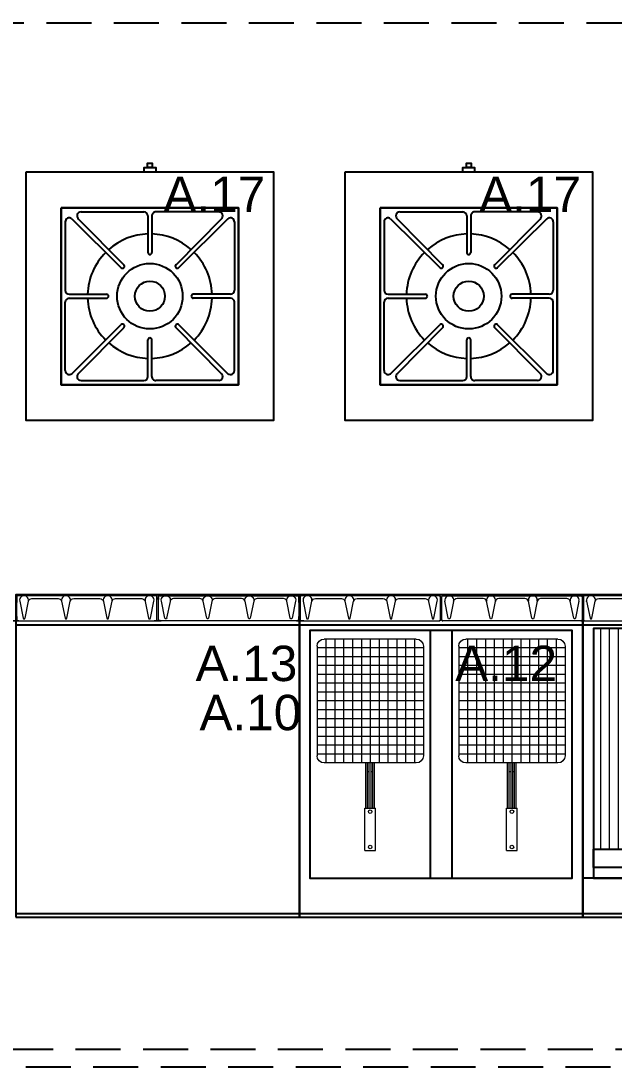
# Model space of a CAD drawing. Header units: millimetres. Extents: x -3516 to 33273, y -7531 to 724.
# Drawn here: x 3364.3 to 3531.8, y -2394 to -2098.5 of the extents above; entities that cross this region are included whole.
import ezdxf

# ---------------------------------------------------------------- set-up
doc = ezdxf.new("R2010")
doc.units = ezdxf.units.MM
doc.linetypes.add('DASHED', pattern=[19.05, 12.7, -6.35])
doc.layers.add('GRC- Yazı 1', color=3, linetype='Continuous', lineweight=20)
doc.layers.add('S2000-002 Çizgi', color=7, linetype='Continuous')
doc.layers.add('S2000-003 Kapı', color=3, linetype='Continuous')
doc.styles.add('ekp-yazı', font='arial.ttf', dxfattribs={"height": 10})

# ---------------------------------------------------------------- blocks, each defined once
blk = doc.blocks.new('A$C2C312901')
at = {"layer": 'S2000-002 Çizgi', "linetype": 'Continuous', "lineweight": 0}
for p, q in [((39.55, 90.8), (0.45, 90.8)), ((1.06, 89.25), (2.06, 84.41)), ((2.55, 84.43), (3.54, 89.23)), ((4.51, 90), (11.89, 90)), ((12.86, 89.25), (13.86, 84.41)), ((14.35, 84.43), (15.33, 89.21)), ((16.31, 90), (23.69, 90)), ((24.68, 89.16), (25.66, 84.41)), ((26.15, 84.43), (27.13, 89.21)), ((28.11, 90), (35.49, 90)), ((36.48, 89.16), (37.46, 84.41)), ((37.95, 84.43), (38.93, 89.21)), ((40.45, 90.8), (79.55, 90.8)), ((42.05, 84.43), (41.07, 89.21)), ((43.52, 89.16), (42.55, 84.41)), ((51.89, 90), (44.51, 90)), ((53.85, 84.43), (52.87, 89.21)), ((55.32, 89.16), (54.35, 84.41)), ((63.69, 90), (56.31, 90)), ((65.65, 84.43), (64.67, 89.21)), ((67.14, 89.25), (66.15, 84.41)), ((75.49, 90), (68.11, 90)), ((77.45, 84.43), (76.46, 89.23)), ((78.94, 89.25), (77.95, 84.41)), ((5, 81.5), (5, 19.2)), ((7.5, 81.5), (7.5, 19.2)), ((10, 81.5), (10, 19.2)), ((12.5, 81.5), (12.5, 19.2)), ((15, 81.5), (15, 19.2)), ((17.5, 81.5), (17.5, 19.2)), ((20, 81.5), (20, 19.2)), ((22.5, 81.5), (22.5, 19.2)), ((25, 81.5), (25, 19.2)), ((27.5, 81.5), (27.5, 19.2)), ((30, 81.5), (30, 19.2)), ((32.5, 81.5), (32.5, 19.2)), ((35, 81.5), (35, 19.2)), ((37.5, 81.5), (37.5, 19.2)), ((40, 81.5), (40, 19.2)), ((41.61, 17.6), (38.39, 17.6)), ((38.39, 15.6), (41.61, 15.6))]:
    blk.add_line(p, q, dxfattribs=at)
at = {"layer": 'S2000-002 Çizgi'}
for points in [[(0, 0), (80, 0), (80, 91), (0, 91)], [(0, 1), (80, 1), (80, 82.5), (0, 82.5)], [(3, 11), (77, 11), (77, 81.5), (3, 81.5)], [(77, 14), (3, 14), (3, 19.2), (77, 19.2)], [(0, 1), (80, 1), (80, 11), (0, 11)]]:
    blk.add_lwpolyline(points, close=True, dxfattribs=at)
at = {"layer": 'S2000-002 Çizgi', "linetype": 'Continuous', "lineweight": 0}
for centre, radius, start, end in [((2.3, 89.54), 1.27, 346.4206, 193.5794), ((14.1, 89.54), 1.27, 346.4206, 193.5794), ((25.91, 89.54), 1.27, 346.4206, 193.5794), ((37.71, 89.54), 1.27, 346.4206, 193.5794), ((38.39, 16.6), 1, 90.006, 270.2139)]:
    blk.add_arc(centre, radius, start, end, dxfattribs=at)
at = {"layer": 'S2000-002 Çizgi', "linetype": 'Continuous', "lineweight": 0, "extrusion": (0, 0, -1)}
for centre, radius, start, end in [((-42.29, 89.54), 1.27, 346.4206, 193.5794), ((-54.09, 89.54), 1.27, 346.4206, 193.5794), ((-65.9, 89.54), 1.27, 346.4206, 193.5794), ((-77.7, 89.54), 1.27, 346.4206, 193.5794), ((-41.61, 16.6), 1, 90.006, 270.2139)]:
    blk.add_arc(centre, radius, start, end, dxfattribs=at)
for centre, major_axis, start_param, end_param in [((4.51, 89), (1, 0), 3.371293, 4.712389), ((11.89, 89), (1, 0), 4.712389, 6.0355), ((16.31, 89), (1, 0), 3.349747, 4.712389), ((23.69, 89), (1, 0), 4.712389, 6.124448), ((28.11, 89), (1, 0), 3.349747, 4.712389), ((35.49, 89), (1, 0), 4.712389, 6.124448), ((42.3, 84.46), (-0.25, 0), 3.344893, 6.16625), ((54.1, 84.46), (-0.25, 0), 3.344893, 6.16625), ((65.9, 84.46), (-0.25, 0), 3.344906, 6.16625), ((77.7, 84.46), (-0.25, 0), 3.344804, 6.16625)]:
    blk.add_ellipse(centre, major_axis=major_axis, ratio=0.999997, start_param=start_param, end_param=end_param, dxfattribs=at)
at = {"layer": 'S2000-002 Çizgi', "linetype": 'Continuous', "lineweight": 0}
for centre, major_axis, start_param, end_param in [((44.51, 89), (-1, 0), 4.712389, 6.124448), ((51.89, 89), (-1, 0), 3.349747, 4.712389), ((56.31, 89), (-1, 0), 4.712389, 6.124448), ((63.69, 89), (-1, 0), 3.349747, 4.712389), ((68.11, 89), (-1, 0), 4.712389, 6.0355), ((75.49, 89), (-1, 0), 3.371293, 4.712389), ((2.3, 84.46), (0.25, 0), 3.344804, 6.16625), ((14.1, 84.46), (0.25, 0), 3.344906, 6.16625), ((25.9, 84.46), (0.25, 0), 3.344893, 6.16625), ((37.7, 84.46), (0.25, 0), 3.344893, 6.16625)]:
    blk.add_ellipse(centre, major_axis=major_axis, ratio=0.999997, start_param=start_param, end_param=end_param, dxfattribs=at)
for points, weights, knots in [([(0.2, 83.9), (0.2, 83.7), (0.4, 83.7), (20, 83.7), (39.6, 83.7), (39.8, 83.7), (39.8, 83.9), (39.8, 87.25), (39.8, 90.6), (39.8, 90.8), (39.6, 90.8), (39.58, 90.8), (39.56, 90.8)], [1, 0.707748873271, 1, 1, 1, 0.707106781187, 1, 1, 1, 0.707106781187, 1, 1, 1], [0, 0, 0, 0.166667, 0.166667, 0.333333, 0.333333, 0.5, 0.5, 0.666667, 0.666667, 0.833333, 0.833333, 1, 1, 1]), ([(0.45, 90.8), (0.43, 90.8), (0.4, 90.8), (0.2, 90.8), (0.2, 90.6), (0.2, 90.6), (0.2, 90.6), (0.2, 87.25), (0.2, 83.9), (0.2, 83.9), (0.2, 83.9)], [1, 1, 1, 0.707106781187, 1, 1, 1, 1, 1, 0.999999587343, 1], [0, 0, 0, 0.2, 0.2, 0.4, 0.4, 0.6, 0.6, 0.8, 0.8, 1, 1, 1]), ([(79.8, 83.9), (79.8, 83.7), (79.6, 83.7), (60, 83.7), (40.4, 83.7), (40.2, 83.7), (40.2, 83.9), (40.2, 87.25), (40.2, 90.6), (40.2, 90.8), (40.4, 90.8), (40.42, 90.8), (40.44, 90.8)], [1, 0.707748873271, 1, 1, 1, 0.707106781187, 1, 1, 1, 0.707106781187, 1, 1, 1], [0, 0, 0, 0.166667, 0.166667, 0.333333, 0.333333, 0.5, 0.5, 0.666667, 0.666667, 0.833333, 0.833333, 1, 1, 1]), ([(79.55, 90.8), (79.58, 90.8), (79.6, 90.8), (79.8, 90.8), (79.8, 90.6), (79.8, 90.6), (79.8, 90.6), (79.8, 87.25), (79.8, 83.9), (79.8, 83.9), (79.8, 83.9)], [1, 1, 1, 0.707106781187, 1, 1, 1, 1, 1, 0.999999587343, 1], [0, 0, 0, 0.2, 0.2, 0.4, 0.4, 0.6, 0.6, 0.8, 0.8, 1, 1, 1])]:
    blk.add_rational_spline(points, weights, degree=2, knots=knots, dxfattribs=at)
for p in [(1.06, 89.25), (78.94, 89.25)]:
    blk.add_point(p, dxfattribs=at)
blk = doc.blocks.new('A$C6BBD115A')
at = {"layer": 'S2000-002 Çizgi', "linetype": 'Continuous', "lineweight": 0}
for p, q in [((39.5, 90.8), (0.45, 90.8)), ((1.06, 89.25), (1.06, 89.24)), ((1.06, 89.24), (2.05, 84.41)), ((2.55, 84.43), (3.54, 89.23)), ((4.51, 90), (11.89, 90)), ((12.86, 89.24), (13.85, 84.41)), ((14.35, 84.43), (15.33, 89.21)), ((16.31, 90), (23.69, 90)), ((24.68, 89.16), (25.65, 84.41)), ((26.15, 84.43), (27.13, 89.21)), ((28.11, 90), (35.49, 90)), ((36.48, 89.16), (37.45, 84.41)), ((37.95, 84.43), (38.93, 89.21)), ((40.5, 90.8), (79.55, 90.8)), ((42.05, 84.43), (41.07, 89.21)), ((43.52, 89.16), (42.55, 84.41)), ((51.89, 90), (44.51, 90)), ((53.85, 84.43), (52.87, 89.21)), ((55.32, 89.16), (54.35, 84.41)), ((63.69, 90), (56.31, 90)), ((65.65, 84.43), (64.67, 89.21)), ((67.14, 89.24), (66.15, 84.41)), ((75.49, 90), (68.11, 90)), ((77.45, 84.43), (76.46, 89.23)), ((78.94, 89.24), (77.95, 84.41)), ((78.94, 89.25), (78.94, 89.24)), ((33, 78.55), (7, 78.55)), ((7.5, 78.55), (7.5, 43.55)), ((10, 78.55), (10, 43.55)), ((12.5, 78.55), (12.5, 43.55)), ((15, 78.55), (15, 43.55)), ((17.5, 78.55), (17.5, 43.55)), ((20, 78.55), (20, 43.55)), ((22.5, 78.55), (22.5, 43.55)), ((25, 78.55), (25, 43.55)), ((27.5, 78.55), (27.5, 43.55)), ((30, 78.55), (30, 43.55)), ((32.5, 78.55), (32.5, 43.55)), ((73, 78.55), (47, 78.55)), ((47.5, 78.55), (47.5, 43.55)), ((50, 78.55), (50, 43.55)), ((52.5, 78.55), (52.5, 43.55)), ((55, 78.55), (55, 43.55)), ((57.5, 78.55), (57.5, 43.55)), ((60, 78.55), (60, 43.55)), ((62.5, 78.55), (62.5, 43.55)), ((65, 78.55), (65, 43.55)), ((67.5, 78.55), (67.5, 43.55)), ((70, 78.55), (70, 43.55)), ((72.5, 78.55), (72.5, 43.55)), ((5, 76.55), (5, 45.55)), ((35, 76.05), (5, 76.05)), ((35, 76.55), (35, 45.55)), ((45, 76.55), (45, 45.55)), ((75, 76.05), (45, 76.05)), ((75, 76.55), (75, 45.55)), ((35, 73.55), (5, 73.55)), ((35, 71.05), (5, 71.05)), ((75, 73.55), (45, 73.55)), ((75, 71.05), (45, 71.05)), ((35, 68.55), (5, 68.55)), ((75, 68.55), (45, 68.55)), ((35, 66.05), (5, 66.05)), ((75, 66.05), (45, 66.05)), ((35, 63.55), (5, 63.55)), ((75, 63.55), (45, 63.55)), ((35, 61.05), (5, 61.05)), ((75, 61.05), (45, 61.05)), ((35, 58.55), (5, 58.55)), ((75, 58.55), (45, 58.55)), ((35, 56.05), (5, 56.05)), ((35, 53.55), (5, 53.55)), ((75, 56.05), (45, 56.05)), ((75, 53.55), (45, 53.55)), ((35, 51.05), (5, 51.05)), ((75, 51.05), (45, 51.05)), ((35, 48.55), (5, 48.55)), ((75, 48.55), (45, 48.55)), ((35, 46.05), (5, 46.05)), ((75, 46.05), (45, 46.05)), ((33, 43.55), (7, 43.55)), ((18.75, 30.8), (18.75, 43.55)), ((19.25, 30.8), (19.25, 43.55)), ((19.75, 30.8), (19.75, 43.55)), ((20.25, 30.8), (20.25, 43.55)), ((20.75, 30.8), (20.75, 43.55)), ((21.25, 30.8), (21.25, 43.55)), ((73, 43.55), (47, 43.55)), ((58.75, 30.8), (58.75, 43.55)), ((59.25, 30.8), (59.25, 43.55)), ((59.75, 30.8), (59.75, 43.55)), ((60.25, 30.8), (60.25, 43.55)), ((60.75, 30.8), (60.75, 43.55)), ((61.25, 30.8), (61.25, 43.55)), ((19.75, 41), (19.25, 41)), ((20.75, 41), (20.25, 41)), ((59.75, 41), (59.25, 41)), ((60.75, 41), (60.25, 41)), ((18.5, 30.8), (21.5, 30.8)), ((18.5, 18.8), (18.5, 30.8)), ((21.5, 18.8), (21.5, 30.8)), ((58.5, 30.8), (61.5, 30.8)), ((58.5, 18.8), (58.5, 30.8)), ((61.5, 18.8), (61.5, 30.8)), ((18.5, 18.8), (21.5, 18.8)), ((58.5, 18.8), (61.5, 18.8))]:
    blk.add_line(p, q, dxfattribs=at)
at = {"layer": 'S2000-002 Çizgi'}
for points in [[(0, 0), (80, 0), (80, 91), (0, 91)], [(80, 82.5), (0, 82.5), (0, 1), (80, 1)], [(3, 11), (77, 11), (77, 81), (3, 81)], [(37, 81), (3, 81), (3, 11), (37, 11)], [(43, 11), (77, 11), (77, 81), (43, 81)]]:
    blk.add_lwpolyline(points, close=True, dxfattribs=at)
at = {"layer": 'S2000-002 Çizgi', "linetype": 'Continuous', "lineweight": 0, "flags": 128}
for points in [[(0.2, 90.6), (0.2, 83.9)], [(0.45, 90.8), (0.4, 90.8)], [(39.8, 83.9), (39.8, 90.5)], [(40.2, 83.9), (40.2, 90.5)], [(79.55, 90.8), (79.6, 90.8)], [(79.8, 90.6), (79.8, 83.9)], [(0.4, 83.7), (39.6, 83.7)], [(79.6, 83.7), (40.4, 83.7)]]:
    blk.add_lwpolyline(points, dxfattribs=at)
at = {"layer": 'S2000-002 Çizgi', "linetype": 'Continuous', "lineweight": 0}
for centre in [(20, 29.8), (60, 29.8), (20, 19.8), (60, 19.8)]:
    blk.add_circle(centre, 0.5, dxfattribs=at)
for centre in [(2.3, 89.54), (14.1, 89.54), (25.91, 89.54), (37.71, 89.54), (42.31, 89.54), (54.11, 89.54), (65.91, 89.54), (77.7, 89.54)]:
    blk.add_arc(centre, 1.27, 346.4206, 193.5794, dxfattribs=at)
at = {"layer": 'S2000-002 Çizgi', "linetype": 'Continuous', "lineweight": 0, "extrusion": (0, 0, -1)}
for centre, radius, start, end in [((-39.5, 90.5), 0.3, 90, 180), ((-40.5, 90.5), 0.3, 0, 90), ((-7, 76.55), 2, 0, 90), ((-33, 76.55), 2, 90, 180), ((-47, 76.55), 2, 0, 90), ((-73, 76.55), 2, 90, 180), ((-7, 45.55), 2, 270, 0), ((-33, 45.55), 2, 180, 270), ((-47, 45.55), 2, 270, 0), ((-73, 45.55), 2, 180, 270)]:
    blk.add_arc(centre, radius, start, end, dxfattribs=at)
at = {"layer": 'S2000-002 Çizgi', "linetype": 'Continuous', "lineweight": 0}
for centre, major_axis, start_param, end_param in [((0.4, 90.6), (-0.2, 0), 4.712389, 6.283185), ((44.51, 89), (-1, 0), 4.712389, 6.124448), ((51.89, 89), (-1, 0), 3.349747, 4.712389), ((56.31, 89), (-1, 0), 4.712389, 6.124448), ((63.69, 89), (-1, 0), 3.349747, 4.712389), ((68.11, 89), (-1, 0), 4.712389, 6.0355), ((75.49, 89), (-1, 0), 3.371293, 4.712389), ((0.4, 83.9), (-0.2, 0), 0, 1.570796), ((2.3, 84.46), (0.25, 0), 3.344804, 6.16625), ((14.1, 84.46), (0.25, 0), 3.344906, 6.16625), ((25.9, 84.46), (0.25, 0), 3.344893, 6.16625), ((37.7, 84.46), (0.25, 0), 3.344893, 6.16625), ((39.6, 83.9), (0.2, 0), 4.712389, 6.283185)]:
    blk.add_ellipse(centre, major_axis=major_axis, ratio=0.999997, start_param=start_param, end_param=end_param, dxfattribs=at)
at = {"layer": 'S2000-002 Çizgi', "linetype": 'Continuous', "lineweight": 0, "extrusion": (0, 0, -1)}
for centre, major_axis, start_param, end_param in [((4.51, 89), (1, 0), 3.371293, 4.712389), ((11.89, 89), (1, 0), 4.712389, 6.0355), ((16.31, 89), (1, 0), 3.349747, 4.712389), ((23.69, 89), (1, 0), 4.712389, 6.124448), ((28.11, 89), (1, 0), 3.349747, 4.712389), ((35.49, 89), (1, 0), 4.712389, 6.124448), ((79.6, 90.6), (0.2, 0), 4.712389, 6.283185), ((40.4, 83.9), (-0.2, 0), 4.712389, 6.283185), ((42.3, 84.46), (-0.25, 0), 3.344893, 6.16625), ((54.1, 84.46), (-0.25, 0), 3.344893, 6.16625), ((65.9, 84.46), (-0.25, 0), 3.344906, 6.16625), ((77.7, 84.46), (-0.25, 0), 3.344804, 6.16625), ((79.6, 83.9), (0.2, 0), 0, 1.570796)]:
    blk.add_ellipse(centre, major_axis=major_axis, ratio=0.999997, start_param=start_param, end_param=end_param, dxfattribs=at)
at = {"layer": 'S2000-002 Çizgi', "linetype": 'Continuous', "lineweight": 0}
for p in [(0.2, 90.6), (0.4, 90.8), (79.6, 90.8), (79.8, 90.6), (0.2, 83.9), (0.4, 83.7), (39.6, 83.7), (39.8, 83.9), (40.2, 83.9), (40.4, 83.7), (79.6, 83.7), (79.8, 83.9)]:
    blk.add_point(p, dxfattribs=at)
blk = doc.blocks.new('A$C74724A35')
at = {"layer": 'S2000-002 Çizgi', "linetype": 'Continuous', "lineweight": 0}
for p, q in [((39.55, 90.8), (0.45, 90.8)), ((1.06, 89.25), (1.06, 89.24)), ((1.06, 89.24), (2.06, 84.41)), ((2.55, 84.43), (3.54, 89.23)), ((4.51, 90), (11.89, 90)), ((12.86, 89.24), (13.86, 84.41)), ((14.35, 84.43), (15.33, 89.21)), ((16.31, 90), (23.69, 90)), ((24.68, 89.16), (25.66, 84.41)), ((26.15, 84.43), (27.13, 89.21)), ((28.11, 90), (35.49, 90)), ((36.48, 89.16), (37.46, 84.41)), ((37.95, 84.43), (38.93, 89.21)), ((40.45, 90.8), (79.55, 90.8)), ((42.05, 84.43), (41.07, 89.21)), ((43.52, 89.16), (42.54, 84.41)), ((51.89, 90), (44.51, 90)), ((53.85, 84.43), (52.87, 89.21)), ((55.32, 89.16), (54.34, 84.41)), ((63.69, 90), (56.31, 90)), ((65.65, 84.43), (64.67, 89.21)), ((67.14, 89.24), (66.14, 84.41)), ((75.49, 90), (68.11, 90)), ((77.45, 84.43), (76.46, 89.23)), ((78.94, 89.24), (77.94, 84.41)), ((78.94, 89.25), (78.94, 89.24))]:
    blk.add_line(p, q, dxfattribs=at)
at = {"layer": 'S2000-002 Çizgi'}
for points in [[(0, 0), (80, 0), (80, 91), (0, 91)], [(80, 82.5), (0, 82.5), (0, 1), (80, 1)]]:
    blk.add_lwpolyline(points, close=True, dxfattribs=at)
at = {"layer": 'S2000-002 Çizgi', "linetype": 'Continuous', "lineweight": 0}
for centre, radius, start, end in [((2.3, 89.53), 1.27, 346.4206, 193.5794), ((14.1, 89.5), 1.27, 346.4206, 193.5794), ((25.9, 89.5), 1.27, 346.4206, 193.5794), ((37.7, 89.5), 1.27, 346.4206, 193.5794), ((40.4, 90.6), 0.2, 90, 180)]:
    blk.add_arc(centre, radius, start, end, dxfattribs=at)
at = {"layer": 'S2000-002 Çizgi', "linetype": 'Continuous', "lineweight": 0, "extrusion": (0, 0, -1)}
for centre, radius, start, end in [((-39.6, 90.6), 0.2, 90, 180), ((-42.3, 89.5), 1.27, 346.4206, 193.5794), ((-54.1, 89.5), 1.27, 346.4206, 193.5794), ((-65.9, 89.5), 1.27, 346.4206, 193.5794), ((-77.7, 89.53), 1.27, 346.4206, 193.5794)]:
    blk.add_arc(centre, radius, start, end, dxfattribs=at)
for centre, major_axis, start_param, end_param in [((4.51, 89), (1, 0), 3.371293, 4.712389), ((11.89, 89), (1, 0), 4.712389, 6.0355), ((16.31, 89), (1, 0), 3.349747, 4.712389), ((23.69, 89), (1, 0), 4.712389, 6.124448), ((28.11, 89), (1, 0), 3.349747, 4.712389), ((35.49, 89), (1, 0), 4.712389, 6.124448), ((42.3, 84.46), (-0.25, 0), 3.344893, 6.16625), ((54.1, 84.46), (-0.25, 0), 3.344893, 6.16625), ((65.9, 84.46), (-0.25, 0), 3.344906, 6.16625), ((77.7, 84.46), (-0.25, 0), 3.344804, 6.16625)]:
    blk.add_ellipse(centre, major_axis=major_axis, ratio=0.999997, start_param=start_param, end_param=end_param, dxfattribs=at)
at = {"layer": 'S2000-002 Çizgi', "linetype": 'Continuous', "lineweight": 0}
for centre, major_axis, start_param, end_param in [((44.51, 89), (-1, 0), 4.712389, 6.124448), ((51.89, 89), (-1, 0), 3.349747, 4.712389), ((56.31, 89), (-1, 0), 4.712389, 6.124448), ((63.69, 89), (-1, 0), 3.349747, 4.712389), ((68.11, 89), (-1, 0), 4.712389, 6.0355), ((75.49, 89), (-1, 0), 3.371293, 4.712389), ((2.3, 84.46), (0.25, 0), 3.344804, 6.16625), ((14.1, 84.46), (0.25, 0), 3.344906, 6.16625), ((25.9, 84.46), (0.25, 0), 3.344893, 6.16625), ((37.7, 84.46), (0.25, 0), 3.344893, 6.16625)]:
    blk.add_ellipse(centre, major_axis=major_axis, ratio=0.999997, start_param=start_param, end_param=end_param, dxfattribs=at)
for points in [[(0.45, 90.8), (0.42, 90.8), (0.4, 90.8), (0.4, 90.8), (0.4, 90.8), (0.2, 90.8), (0.2, 90.6), (0.2, 90.6), (0.2, 90.6), (0.2, 90.6), (0.2, 90.6), (0.2, 87.25), (0.2, 83.9), (0.2, 83.9), (0.2, 83.9), (0.2, 83.7), (0.4, 83.7), (0.4, 83.7), (0.4, 83.7), (20, 83.7), (39.6, 83.7), (39.6, 83.7), (39.6, 83.7), (39.8, 83.7), (39.8, 83.9), (39.8, 83.9), (39.8, 83.9), (39.8, 87.25), (39.8, 90.6), (39.8, 90.6), (39.8, 90.6), (39.8, 90.6), (39.8, 90.6)], [(79.55, 90.8), (79.57, 90.8), (79.6, 90.8), (79.6, 90.8), (79.6, 90.8), (79.8, 90.8), (79.8, 90.6), (79.8, 90.6), (79.8, 90.6), (79.8, 90.6), (79.8, 90.6), (79.8, 87.25), (79.8, 83.9), (79.8, 83.9), (79.8, 83.9), (79.8, 83.7), (79.6, 83.7), (79.6, 83.7), (79.6, 83.7), (60, 83.7), (40.4, 83.7), (40.4, 83.7), (40.4, 83.7), (40.2, 83.7), (40.2, 83.9), (40.2, 83.9), (40.2, 83.9), (40.2, 87.25), (40.2, 90.6), (40.2, 90.6), (40.2, 90.6), (40.2, 90.6), (40.2, 90.6)]]:
    blk.add_rational_spline(points, [1, 1, 1, 1, 1, 0.707106781187, 1, 1, 1, 1, 1, 1, 1, 1, 1, 0.707106781187, 1, 1, 1, 1, 1, 1, 1, 0.707106781187, 1, 1, 1, 1, 1, 1, 1, 0.999999944177, 1], degree=2, knots=[0, 0, 0, 0.0625, 0.0625, 0.125, 0.125, 0.1875, 0.1875, 0.25, 0.25, 0.3125, 0.3125, 0.375, 0.375, 0.4375, 0.4375, 0.5, 0.5, 0.5625, 0.5625, 0.625, 0.625, 0.6875, 0.6875, 0.75, 0.75, 0.8125, 0.8125, 0.875, 0.875, 0.9375, 0.9375, 1, 1, 1], dxfattribs=at)
blk = doc.blocks.new('A$C3D1D0F42')
at = {"layer": 'S2000-002 Çizgi'}
for p, q in [((60, 12.62), (60, 62.62)), ((12.96, 59.52), (26.92, 45.65)), ((14.86, 59.43), (27.62, 46.53)), ((15.57, 61.43), (33.31, 61.43)), ((34.44, 60.31), (34.44, 49.97)), ((35.56, 60.31), (35.56, 49.97)), ((54.43, 61.43), (36.69, 61.43)), ((55.14, 59.43), (42.38, 46.53)), ((57.04, 59.52), (43.08, 45.65)), ((11.13, 58.64), (11.13, 39.31)), ((58.87, 58.64), (58.87, 39.31)), ((27.71, 45.73), (27.71, 45.73)), ((42.29, 45.73), (42.29, 45.73)), ((11.13, 16.61), (11.13, 35.94)), ((12.25, 38.19), (22.76, 38.19)), ((12.25, 37.06), (22.76, 37.06)), ((12.25, 37.06), (22.76, 37.06)), ((57.75, 38.19), (47.24, 38.19)), ((57.75, 37.06), (47.24, 37.06)), ((57.75, 37.06), (47.24, 37.06)), ((58.87, 16.61), (58.87, 35.94)), ((12.96, 15.73), (26.92, 29.6)), ((57.04, 15.73), (43.08, 29.6)), ((14.86, 15.82), (27.62, 28.72)), ((27.71, 29.51), (27.71, 29.51)), ((42.29, 29.51), (42.29, 29.51)), ((55.14, 15.82), (42.38, 28.72)), ((34.44, 14.94), (34.44, 25.28)), ((35.56, 14.94), (35.56, 25.28)), ((10, 12.62), (60, 12.62)), ((15.57, 13.82), (33.31, 13.82)), ((54.43, 13.82), (36.69, 13.82))]:
    blk.add_line(p, q, dxfattribs=at)
for points in [[(70, 2.62), (70, 72.62), (0, 72.62), (0, 2.62)], [(60, 12.62), (60, 62.62), (10, 62.62), (10, 12.62)], [(60, 12.62), (10, 12.62), (10, 62.62), (60, 62.62)], [(60, 12.62), (10, 12.62), (10, 62.62), (60, 62.62)], [(33.36, 2.62), (36.64, 2.62), (36.64, 1.31), (33.36, 1.31)], [(34.34, 1.31), (35.66, 1.31), (35.66, 0), (34.34, 0)]]:
    blk.add_lwpolyline(points, close=True, dxfattribs=at)
for radius in [9.25, 4.25]:
    blk.add_circle((35, 37.62), radius, dxfattribs=at)
for centre, radius, start, end in [((12.25, 58.64), 1.13, 51.148, 180), ((15.57, 60.31), 1.13, 90, 231.148), ((33.31, 60.31), 1.13, 360, 90), ((36.69, 60.31), 1.13, 90, 180), ((54.43, 60.31), 1.13, 308.852, 90), ((57.75, 58.64), 1.13, 360, 128.852), ((35, 37.62), 17.58, 91.8351, 131.3748), ((35, 37.62), 17.58, 48.6252, 88.1649), ((35, 37.62), 17.58, 135.2011, 178.1649), ((35, 49.97), 0.563, 180, 270), ((35, 49.97), 0.563, 270, 360), ((35, 37.62), 17.58, 1.8351, 44.7989), ((27.27, 46.09), 0.563, 231.1535, 321.1357), ((27.27, 46.09), 0.563, 321.1471, 51.1404), ((42.73, 46.09), 0.563, 128.8596, 218.8529), ((42.73, 46.09), 0.563, 218.8643, 308.8465), ((12.25, 39.31), 1.13, 180, 270), ((57.75, 39.31), 1.13, 270, 360), ((12.25, 35.94), 1.13, 90, 180), ((35, 37.62), 17.58, 181.8351, 224.7989), ((22.76, 37.62), 0.563, 360, 90), ((22.76, 37.62), 0.563, 270, 360), ((47.24, 37.62), 0.563, 90, 180), ((47.24, 37.62), 0.563, 180, 270), ((35, 37.62), 17.58, 315.2011, 358.1649), ((57.75, 35.94), 1.13, 0, 90), ((27.27, 29.16), 0.563, 38.8643, 128.8465), ((42.73, 29.16), 0.563, 51.1535, 141.1357), ((27.27, 29.16), 0.563, 308.8596, 38.8529), ((42.73, 29.16), 0.563, 141.1471, 231.1404), ((35, 37.62), 17.58, 228.6252, 268.1649), ((35, 25.28), 0.563, 90, 180), ((35, 25.28), 0.563, 0, 90), ((35, 37.62), 17.58, 271.8351, 311.3748), ((12.25, 16.61), 1.13, 180, 308.852), ((15.57, 14.94), 1.13, 128.852, 270), ((33.31, 14.94), 1.13, 270, 0), ((36.69, 14.94), 1.13, 180, 270), ((54.43, 14.94), 1.13, 270, 51.148), ((57.75, 16.61), 1.13, 231.148, 0)]:
    blk.add_arc(centre, radius, start, end, dxfattribs=at)

msp = doc.modelspace()

# ---------------------------------------------------------------- linework, layer by layer
at = {"color": 1, "linetype": 'DASHED'}
msp.add_lwpolyline([(3195.1, -2093.967), (3645.1, -2093.967), (3645.1, -2393.967), (3195.1, -2393.967), (3195.1, -2093.967)], dxfattribs=at)
msp.add_lwpolyline([(3200.1, -2098.967), (3640.1, -2098.967), (3640.1, -2388.967), (3200.1, -2388.967)], close=True, dxfattribs=at)

# ---------------------------------------------------------------- block references
at = {"layer": 'S2000-002 Çizgi', "rotation": 180}
for p in [(3435.737, -2138.601), (3525.737, -2138.601)]:
    msp.add_blockref('A$C3D1D0F42', p, dxfattribs=at)
at = {"layer": 'S2000-003 Kapı'}
for name, p in [('A$C74724A35', (3362.933, -2351.611)), ('A$C6BBD115A', (3442.933, -2351.611)), ('A$C2C312901', (3522.933, -2351.611))]:
    msp.add_blockref(name, p, dxfattribs=at)

# ---------------------------------------------------------------- texts
at = {"layer": 'GRC- Yazı 1', "color": 6, "style": 'ekp-yazı'}
for s, p in [('A.17', (3404.565, -2152.417)), ('A.17', (3493.702, -2152.417)), ('A.13', (3413.629, -2284.941)), ('A.12', (3486.934, -2284.941)), ('A.10', (3414.739, -2298.814))]:
    msp.add_text(s, height=10, dxfattribs=at).set_placement(p)

doc.saveas('drawing.dxf')
